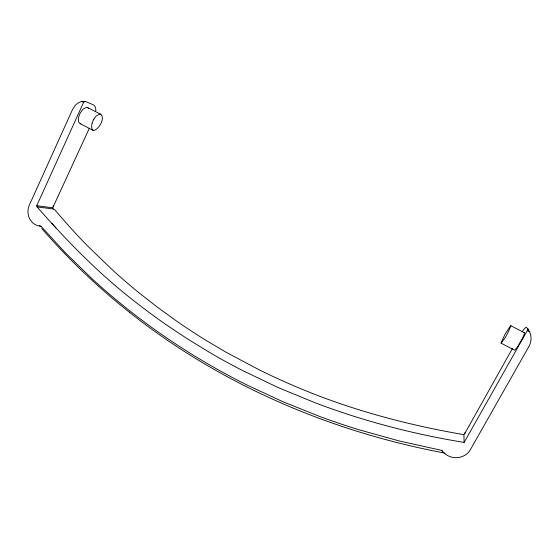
<?xml version="1.0" encoding="UTF-8"?>
<svg xmlns="http://www.w3.org/2000/svg" width="559" height="559" viewBox="0 0 559 559"><rect width="100%" height="100%" fill="white"/><g stroke="black" fill="none" stroke-linecap="round" stroke-linejoin="round"><path stroke-width="0.84" d="M92.074 123.176C88.958 140.379 106.734 122.093 101.361 114.847A8.804 4.067 -64.4 0 0 99.537 114.099L96.204 116.02L93.786 119.242M95.743 111.276A12.598 5.974 -64.6 0 0 95.477 107.621L94.667 105.889L93.402 104.868L85.275 101.396L83.612 102.276L36.74 205.705L37.132 206.914C67.185 241.362 99.523 274.35 135.893 302.363A985.88 797.658 -38.2 0 0 165.918 324.52L186.853 338.488L208.521 351.8A899.075 740.654 -38.6 0 0 242.41 370.449L277.921 387.464L315.01 402.739A964.771 783.837 -38.4 0 0 353.679 416.196C389.791 427.635 426.755 436.32 464.131 442.421L527.333 330.565L527.927 328.902L526.215 327.225L524.684 328.343A14.254 1.558 -60.9 0 0 522.532 331.214L522.106 331.857M465.151 432.338L464.69 433.714L512.491 348.362M89.328 128.27L52.735 207.801L53.231 208.975L54.817 209.856L64.089 220.567A950.16 773.551 -37.7 0 0 87.302 245.667L112.114 269.627A878.287 725.303 -38.4 0 0 138.513 292.406L156.96 306.87L176.12 320.754A907.921 745.21 -38.2 0 0 206.145 340.452L227.003 352.771L259.572 370.023A910.304 746.747 -38.2 0 0 293.608 385.682C348.033 409.139 405.575 424.623 463.893 434.664L464.515 433.498M53.063 206.746L53.622 205.768M85.275 101.396L81.824 101.354L78.924 102.535A14.639 13.241 -79.6 0 0 75.151 105.525L72.453 109.669L29.25 205.328C26.965 210.603 27.657 217.158 31.528 221.539A14.534 13.109 -88.8 0 0 35.133 224.564L37.97 225.759L40.968 226.213L65.326 252.738L91.362 278.123A969.872 789.476 -38.3 0 0 109.648 294.334A991.966 803.919 -38.1 0 0 138.478 317.596L148.449 325.031A999.457 808.698 -38.1 0 0 179.495 346.447A1007.29 813.68 -38.1 0 0 212.168 366.383A1006.801 813.317 -38.2 0 0 246.491 384.781L282.421 401.53L319.916 416.553A970.019 789.581 -38.3 0 0 358.969 429.759L399.566 441.051L441.603 450.351L442.784 451.351M40.325 226.157L40.968 226.213M37.132 206.914L53.231 208.975M36.74 205.705L52.735 207.801M445.153 453.153C331.019 431.827 220.98 384.899 129.779 312.544L129.297 312.16M88.301 108.118A8.769 4.206 -64.6 0 0 86.421 107.335L83.032 109.215L80.608 112.408A8.804 4.22 -64.6 0 0 78.917 116.335C78.246 118.697 77.54 123.148 80.824 123.763M501.06 343.149L505.119 337.755A9.936 0.915 -61 0 0 507.495 333.555L510.842 326.163A9.894 0.915 -61 0 0 510.542 325.792L504.805 334.617L501.06 343.149L514.713 350.255L517.327 347.16L522.036 339.047A10.335 1.146 -60.9 0 0 523.727 335.421L524.461 333.164A10.397 1.153 -60.9 0 0 524.09 332.752M81.824 101.354L83.612 102.276M527.333 330.565L529.639 331.753C531.721 336.385 531.511 341.961 528.968 346.37L470.392 449.646C466.192 457.29 455.711 459.771 448.164 455.816A17.448 16.456 26.1 0 1 442.973 451.979L441.603 450.351M87.777 107.649L100.858 114.392M510.772 325.687L524.328 332.682M80.133 123.623L93.15 130.415M39.277 225.612L39.766 225.962M129.779 312.544C97.944 287.361 68.436 259.243 41.834 228.582M527.759 329.405L529.639 331.753M51.98 223.474L55.956 227.946M527.927 328.902L528.835 330.271M463.893 434.664L464.131 442.421M92.172 123.071A8.804 4.067 -64.4 0 1 93.884 119.151"/></g></svg>
